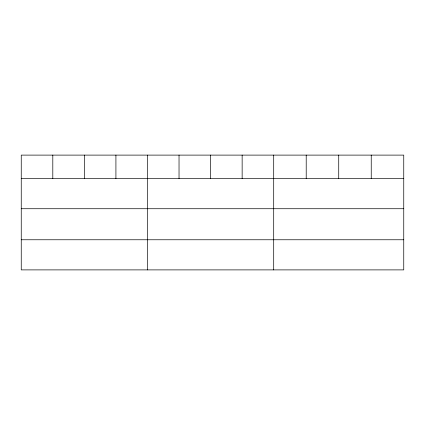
<?xml version="1.0" encoding="UTF-8"?>
<svg xmlns="http://www.w3.org/2000/svg" width="425" height="425" viewBox="0 0 425 425"><rect width="100%" height="100%" fill="white"/><g stroke="black" fill="none" stroke-linecap="round" stroke-linejoin="round"><path stroke-width="0.64" d="M403.75 208.728L403.75 155.109L21.25 155.109L21.25 269.891L403.75 269.891L403.75 208.728L21.25 208.728M21.25 178.601L403.75 178.601M21.25 239.764L403.75 239.764M371.237 155.109L371.237 178.601M338.725 155.109L338.725 178.601M306.212 155.109L306.212 178.601M273.7 155.109L273.7 269.891M242.144 155.109L242.144 178.601M210.587 155.109L210.587 178.601M179.031 155.109L179.031 178.601M147.475 155.109L147.475 269.891M115.919 155.109L115.919 178.601M84.363 155.109L84.363 178.601M52.806 155.109L52.806 178.601"/></g></svg>
